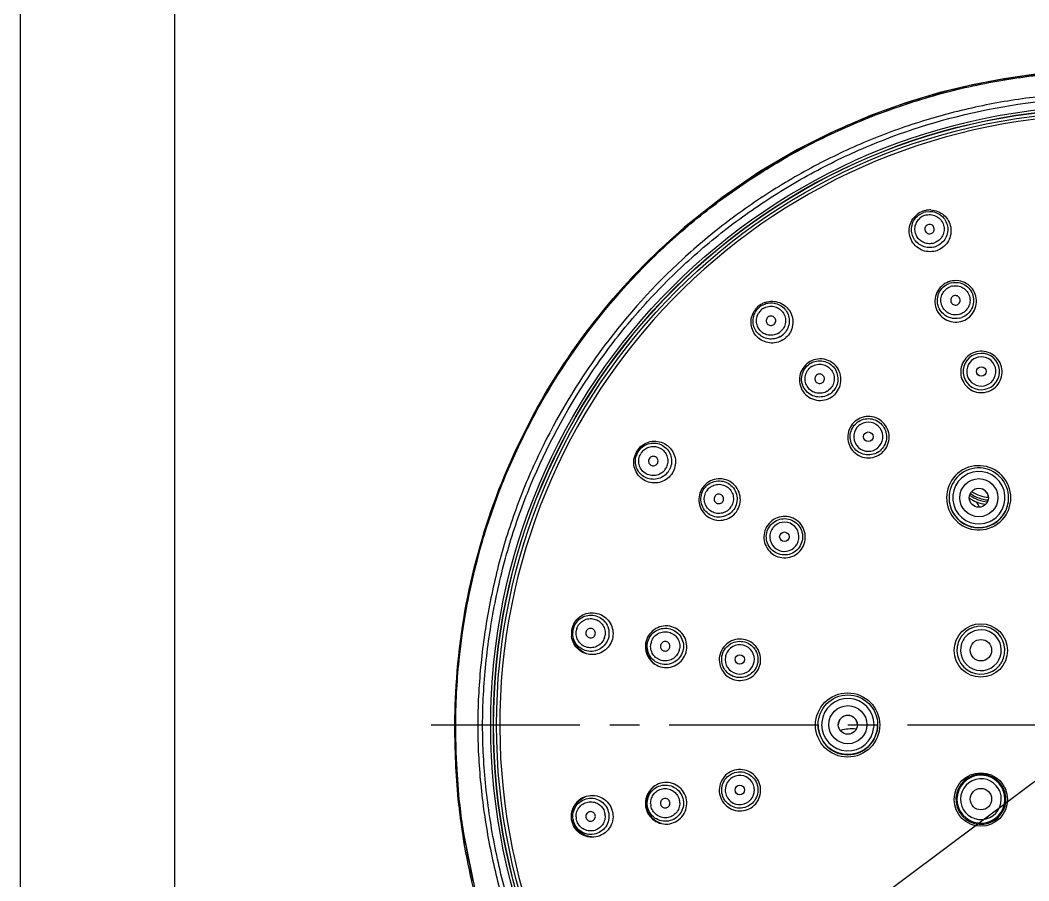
# Model space of a CAD drawing. Header units: millimetres. Extents: x 1664 to 1961, y 530 to 950.
# Drawn here: x 1663.6 to 1748.3, y 771.9 to 844.1 of the extents above; entities that cross this region are included whole.
import ezdxf

# ---------------------------------------------------------------- set-up
doc = ezdxf.new("R2010")
doc.units = ezdxf.units.MM
doc.header["$LTSCALE"] = 10
doc.header["$MEASUREMENT"] = 0
doc.linetypes.add('CENTER', pattern=[2, 1.25, -0.25, 0.25, -0.25])
doc.layers.get('0').update_dxf_attribs({"color": 2, "linetype": 'CONTINUOUS'})
for name, color, linetype in [('1', 1, 'CENTER'), ('D', 2, 'CONTINUOUS'), ('TXT', 4, 'CONTINUOUS')]:
    doc.layers.add(name, color=color, linetype=linetype)

# ---------------------------------------------------------------- blocks, each defined once
blk = doc.blocks.new('BORDER')
blk.add_line((1, 1), (0, 1))

msp = doc.modelspace()

# ---------------------------------------------------------------- linework, layer by layer
at = {"color": 7, "linetype": 'Continuous'}
for p, q in [((1739.014, 827.725), (1738.947, 827.673)), ((1739.014, 827.725), (1739.429, 827.954)), ((1739.639, 828.014), (1739.954, 828.046)), ((1739.954, 828.046), (1740.04, 828.046)), ((1725.393, 819.71), (1725.665, 820.007)), ((1725.841, 820.135), (1726.11, 820.267)), ((1726.11, 820.267), (1726.183, 820.295)), ((1725.393, 819.71), (1725.348, 819.646)), ((1715.448, 807.832), (1715.733, 808.189)), ((1715.733, 808.189), (1715.779, 808.232)), ((1715.324, 807.557), (1715.303, 807.497)), ((1715.324, 807.557), (1715.448, 807.832)), ((1741.582, 804.002), (1741.582, 804.009)), ((1746.582, 804.002), (1746.582, 804.009)), ((1709.993, 792.749), (1710.012, 792.896)), ((1710.012, 792.896), (1710.103, 793.212)), ((1710.103, 793.212), (1710.118, 793.248)), ((1709.993, 792.749), (1709.99, 792.71)), ((1730.582, 784.956), (1730.582, 784.95)), ((1735.582, 784.956), (1735.582, 784.95)), ((1700.081, 783.895), (1700.08, 783.843)), ((1700.081, 783.895), (1700.082, 783.843)), ((1700.082, 783.843), (1700.082, 783.803)), ((1700.082, 783.803), (1700.082, 783.76)), ((1700.167, 783.804), (1700.167, 783.845))]:
    msp.add_line(p, q, dxfattribs=at)
for points in [[(1755.082, 839.912), (1753.414, 839.883), (1751.096, 839.762), (1748.683, 839.53), (1746.17, 839.174), (1743.546, 838.676), (1740.805, 838.014), (1737.949, 837.158), (1734.993, 836.09), (1731.954, 834.789), (1728.851, 833.228), (1725.703, 831.379), (1722.532, 829.218), (1719.379, 826.72), (1716.294, 823.873), (1713.328, 820.676), (1710.527, 817.126), (1707.949, 813.218), (1705.64, 808.962), (1703.658, 804.371), (1702.057, 799.465), (1700.897, 794.273), (1700.233, 788.834), (1700.08, 783.843)], [(1700.081, 783.803), (1700.494, 777.33), (1702.14, 769.216), (1705.143, 761.118), (1709.468, 753.474), (1715.032, 746.558), (1721.299, 740.941)]]:
    msp.add_lwpolyline(points, dxfattribs=at)
for centre, radius in [((1755.082, 784.933), 51.988), ((1755.082, 784.933), 51.769), ((1755.082, 784.933), 51.748), ((1755.082, 784.933), 51.5), ((1744.29, 814.607), 0.4), ((1734.799, 809.128), 0.4), ((1744.082, 804.01), 1.6), ((1744.082, 804.006), 0.8), ((1727.755, 800.733), 0.4), ((1744.248, 791.187), 2.241), ((1744.257, 791.21), 0.9), ((1724.007, 790.436), 0.4), ((1733.062, 784.933), 2.698), ((1733.082, 784.957), 2.5), ((1733.082, 784.958), 1.6), ((1733.082, 784.954), 0.8), ((1744.248, 778.678), 2.241), ((1724.007, 779.477), 0.4), ((1744.257, 778.71), 0.9)]:
    msp.add_circle(centre, radius, dxfattribs=at)
for centre, radius, start, end in [((1755.082, 784.933), 51.229, 90, 267.5844), ((1739.98, 826.41), 1.748, 127.90818, 129.762), ((1739.996, 826.387), 1.775, 110.06243, 127.8613), ((1739.948, 826.534), 1.24, 110.07498, 129.0483), ((1739.989, 826.399), 1.762, 102.17766, 109.97999), ((1739.953, 826.514), 1.532, 101.84919, 109.99471), ((1739.944, 826.541), 1.232, 101.84919, 109.99471), ((1739.991, 826.39), 1.772, 92.11904, 102.19427), ((1739.99, 826.414), 1.747, 90.72925, 92.09348), ((1739.99, 826.407), 1.754, 87.95526, 90.72831), ((1739.937, 826.563), 1.232, 281.84919, 289.99471), ((1739.944, 826.542), 1.532, 281.84919, 289.99471), ((1739.95, 826.525), 1.514, 290.001, 291.82273), ((1739.988, 826.402), 1.744, 290.00157, 292.00083), ((1742.122, 820.558), 1.528, 101.8327, 109.99459), ((1742.117, 820.574), 1.229, 101.8327, 109.99459), ((1726.725, 818.729), 1.773, 130.04558, 143.38516), ((1726.702, 818.754), 1.739, 129.09822, 129.99967), ((1726.719, 818.734), 1.765, 122.00951, 129.08361), ((1726.649, 818.833), 1.532, 121.84846, 129.99452), ((1726.723, 818.728), 1.772, 112.30337, 122.02326), ((1726.632, 818.855), 1.232, 121.84846, 129.99452), ((1726.712, 818.752), 1.746, 111.1151, 112.28004), ((1726.714, 818.746), 1.752, 108.60801, 111.11422), ((1726.708, 818.741), 1.752, 145.88785, 147.90614), ((1726.719, 818.734), 1.765, 143.38378, 145.88749), ((1726.623, 818.861), 1.221, 146.77672, 149.10526), ((1726.638, 818.851), 1.239, 130.06615, 146.75556), ((1742.114, 820.585), 1.229, 281.8327, 289.99459), ((1742.118, 820.571), 1.528, 281.8327, 289.99459), ((1726.618, 818.874), 1.232, 301.84846, 309.99452), ((1726.641, 818.841), 1.514, 299.94969, 301.84187), ((1726.632, 818.856), 1.532, 301.84846, 309.99452), ((1726.643, 818.842), 1.514, 310.00088, 311.83636), ((1726.703, 818.755), 1.764, 301.46578, 309.977), ((1726.715, 818.739), 1.744, 310.00182, 312.15737), ((1744.291, 814.601), 1.524, 109.98784, 281.83673), ((1744.29, 814.607), 1.225, 109.99007, 281.8345), ((1744.292, 814.598), 1.526, 101.82947, 109.99454), ((1744.29, 814.605), 1.227, 101.82947, 109.99454), ((1744.292, 814.601), 1.524, 289.98785, 101.83673), ((1744.29, 814.607), 1.225, 289.99008, 101.83449), ((1730.726, 813.978), 1.528, 121.83218, 129.99442), ((1730.716, 813.992), 1.229, 121.83218, 129.99442), ((1744.289, 814.609), 1.227, 281.82947, 289.99454), ((1744.291, 814.604), 1.526, 281.82947, 289.99454), ((1730.709, 814.001), 1.229, 301.83218, 309.99442), ((1730.718, 813.989), 1.528, 301.83218, 309.99442), ((1734.799, 809.128), 1.225, 129.99304, 301.83528), ((1734.804, 809.12), 1.526, 121.82916, 129.99439), ((1734.801, 809.126), 1.227, 121.82916, 129.99439), ((1734.8, 809.128), 1.225, 309.99306, 121.83526), ((1716.877, 806.988), 1.776, 132.13874, 148.91077), ((1734.798, 809.13), 1.227, 301.82916, 309.99439), ((1716.867, 806.995), 1.763, 162.02175, 167.89717), ((1716.88, 806.991), 1.777, 159.97016, 162.02787), ((1716.871, 806.995), 1.767, 150.02982, 159.98136), ((1716.847, 807.008), 1.739, 148.95622, 149.99956), ((1716.752, 807.08), 1.232, 141.84752, 149.99454), ((1716.75, 807.081), 1.23, 132.62677, 141.8138), ((1734.801, 809.125), 1.526, 301.82916, 309.99439), ((1716.733, 807.093), 1.232, 321.84752, 329.99454), ((1744.072, 804.003), 2.698, 120.00165, 294.75902), ((1744.069, 804.007), 2.693, 114.21722, 119.99011), ((1744.072, 804.003), 2.698, 300.77645, 114.23733), ((1744.082, 804.009), 2.5, 300.00044, 114.63863), ((1716.752, 807.081), 1.53, 321.58211, 329.97689), ((1716.866, 806.997), 1.74, 328.71105, 329.99933), ((1716.863, 806.999), 1.745, 330.002, 332.26508), ((1744.082, 804.009), 2.5, 120.00044, 294.63863), ((1744.082, 804.01), 2.2, 120.00039, 294.6391), ((1744.083, 804.008), 2.501, 114.63997, 119.99818), ((1744.083, 804.009), 2.201, 114.63997, 119.99818), ((1744.082, 804.01), 2.2, 300.0004, 114.6391), ((1722.253, 803.907), 1.229, 141.8316, 149.99445), ((1744.082, 803.995), 0.8, 0.81447, 119.99933), ((1744.082, 803.985), 2.5, 179.48319, 0.56507), ((1745.061, 806.741), 3.075, 235.41795, 265.63248), ((1745.061, 806.741), 2.925, 234.7656, 265.89556), ((1745.061, 806.741), 2.7, 234.79272, 266.34415), ((1722.245, 803.913), 1.229, 321.8316, 329.99445), ((1740.941, 801.786), 3.491, 24.28737, 32.39434), ((1745.061, 806.741), 3.3, 249.18358, 263.20656), ((1744.081, 804.011), 2.201, 294.63997, 299.99818), ((1727.755, 800.733), 1.225, 149.99608, 321.83484), ((1727.757, 800.732), 1.227, 141.82895, 149.99443), ((1727.755, 800.733), 1.225, 329.99607, 141.83485), ((1744.081, 804.01), 2.501, 294.63997, 299.99818), ((1744.075, 803.998), 2.693, 294.74238, 299.99225), ((1744.085, 803.981), 2.673, 300.0002, 300.78254), ((1727.754, 800.734), 1.227, 321.82895, 329.99443), ((1711.617, 792.597), 1.754, 170.00878, 174.9163), ((1711.603, 792.599), 1.74, 168.8604, 169.99947), ((1711.635, 792.592), 1.773, 158.13959, 168.8335), ((1711.636, 792.592), 1.773, 156.86945, 158.14381), ((1711.624, 792.597), 1.76, 152.10096, 156.87427), ((1711.494, 792.636), 1.231, 161.84649, 169.99473), ((1744.257, 791.208), 2.012, 330.00081, 140.71234), ((1744.257, 791.21), 1.713, 330.00108, 140.71207), ((1711.637, 792.595), 1.774, 176.18643, 187.87649), ((1711.633, 792.595), 1.77, 174.91009, 176.18718), ((1711.473, 792.642), 1.231, 341.84649, 349.99473), ((1744.257, 791.208), 2.012, 150.00081, 320.71234), ((1744.259, 791.207), 2.016, 140.71957, 149.99203), ((1744.257, 791.21), 1.713, 150.00115, 320.712), ((1744.259, 791.208), 1.716, 140.71957, 149.99203), ((1717.906, 791.491), 1.771, 169.96523, 233.54128), ((1717.894, 791.494), 1.758, 168.4062, 169.99893), ((1717.75, 791.536), 1.228, 161.83105, 169.99465), ((1717.741, 791.539), 1.228, 341.83105, 349.99465), ((1724.007, 790.436), 1.225, 349.99865, 161.83342), ((1724.007, 790.435), 1.225, 169.99865, 341.83342), ((1724.009, 790.435), 1.227, 161.82887, 169.99464), ((1744.254, 791.212), 1.716, 320.71957, 329.99203), ((1724.005, 790.436), 1.227, 341.82887, 349.99464), ((1744.254, 791.21), 2.016, 320.71957, 329.99203), ((1733.082, 784.958), 2.2, 0.00119, 174.6377), ((1733.083, 784.958), 2.201, 174.6402, 179.99853), ((1733.082, 784.942), 0.8, 0.80596, 179.19385), ((1733.082, 784.95), 2.5, 180.00114, 359.99886), ((1733.082, 784.933), 2.5, 180, 0), ((1733.082, 784.958), 2.2, 180.00119, 354.6377), ((1733.416, 781.113), 3.491, 84.07725, 105.8133), ((1733.081, 784.958), 2.201, 354.6402, 359.99853), ((1724.007, 779.477), 1.225, 10.00035, 181.83143), ((1744.257, 778.698), 2.1, 121.13072, 209.46828), ((1744.257, 778.709), 2.012, 30.00028, 200.71142), ((1744.257, 778.71), 1.713, 30.00055, 200.71115), ((1744.253, 778.704), 2.093, 119.24335, 121.13446), ((1744.257, 778.698), 2.1, 30.57555, 119.24493), ((1717.908, 778.383), 1.773, 128.45297, 190.02299), ((1724.009, 779.477), 1.227, 181.82888, 189.99492), ((1724.007, 779.477), 1.225, 190.0004, 1.83138), ((1724.005, 779.477), 1.227, 1.82888, 9.99492), ((1744.257, 778.709), 2.012, 210.00028, 20.71142), ((1744.257, 778.71), 1.713, 210.0006, 20.71111), ((1744.257, 778.698), 2.1, 300.64349, 28.71448), ((1744.254, 778.709), 1.716, 20.72025, 29.99274), ((1744.254, 778.707), 2.016, 20.72025, 29.99274), ((1744.27, 778.706), 2.085, 30.00045, 30.57879), ((1744.268, 778.704), 2.087, 28.70677, 29.99987), ((1717.741, 778.37), 1.228, 1.83054, 9.99492), ((1717.894, 778.38), 1.759, 190.00137, 191.85157), ((1717.906, 778.381), 1.771, 191.80003, 253.72698), ((1717.75, 778.371), 1.228, 181.83054, 189.99492), ((1744.26, 778.71), 2.016, 200.72025, 209.99274), ((1744.243, 778.69), 2.084, 209.46503, 210.00027), ((1744.245, 778.691), 2.087, 210.0008, 211.24422), ((1744.257, 778.698), 2.1, 211.237, 298.91753), ((1744.259, 778.711), 1.716, 200.72025, 209.99274), ((1758.851, 784.774), 58.822, 187.08036, 187.51225), ((1755.39, 784.258), 55.324, 187.45134, 195.50905), ((1711.746, 777.293), 1.761, 190.00124, 191.74881), ((1711.494, 777.265), 1.231, 181.84546, 189.995), ((1711.473, 777.263), 1.231, 1.84546, 9.995), ((1744.26, 778.692), 2.093, 298.9146, 300.6458), ((1756.838, 784.631), 56.693, 189.91115, 193.02477)]:
    msp.add_arc(centre, radius, start, end, dxfattribs=at)
for points, start_tangent, end_tangent in [([(1700.167, 783.845), (1700.186, 786.572), (1700.342, 789.295), (1701.059, 794.701), (1702.304, 800.01), (1704.063, 805.171), (1706.336, 810.126), (1709.08, 814.838), (1715.899, 823.329), (1719.905, 827.027), (1724.264, 830.301), (1728.921, 833.136), (1733.835, 835.498), (1738.961, 837.361), (1744.243, 838.718), (1749.635, 839.539), (1755.082, 839.817)], (-0.014307, 0.999898), (0.999999, -0.001314)), ([(1700.198, 788.236), (1701.711, 798.124), (1705, 807.574), (1709.939, 816.278), (1716.376, 823.937), (1724.09, 830.304), (1732.83, 835.171), (1737.495, 836.993), (1742.307, 838.385), (1747.227, 839.323), (1752.215, 839.826)], (0.061892, 0.998083), (0.998143, 0.060917)), ([(1755.082, 838.008), (1750.166, 837.78), (1745.293, 837.091), (1740.505, 835.956), (1735.84, 834.39), (1731.343, 832.39), (1727.053, 829.98), (1722.998, 827.192), (1719.22, 824.038), (1712.626, 816.746), (1707.487, 808.364), (1705.511, 803.857), (1703.97, 799.184), (1702.879, 794.386), (1702.219, 789.509), (1702.005, 784.594), (1702.28, 779.681), (1703.003, 774.814), (1704.159, 770.031), (1705.756, 765.377), (1707.784, 760.893), (1710.212, 756.613), (1713.027, 752.577), (1716.206, 748.821), (1719.718, 745.374), (1723.536, 742.27), (1727.62, 739.525), (1729.752, 738.297), (1731.942, 737.173), (1734.181, 736.152), (1736.463, 735.229), (1738.784, 734.411), (1741.143, 733.712), (1745.95, 732.655)], (-0.999985, 0.005387), (0.985224, -0.171268)), ([(1755.082, 732.153), (1752.498, 732.2), (1749.92, 732.382), (1747.358, 732.715), (1744.813, 733.166), (1739.803, 734.429), (1734.961, 736.233), (1730.298, 738.459), (1725.876, 741.133), (1721.723, 744.209), (1717.89, 747.676), (1714.416, 751.502), (1711.334, 755.651), (1708.679, 760.085), (1706.462, 764.754), (1704.718, 769.619), (1703.465, 774.633), (1702.69, 779.743), (1702.415, 784.903), (1702.689, 790.064), (1703.454, 795.175), (1704.701, 800.191), (1706.447, 805.055), (1711.318, 814.158), (1714.391, 818.314), (1717.858, 822.146), (1721.684, 825.621), (1725.836, 828.698), (1730.267, 831.359), (1734.933, 833.581), (1755.082, 837.612)], (-1, -0.000134), (1, -0.000163)), ([(1740.585, 824.764), (1739.983, 824.657), (1739.382, 824.763), (1738.854, 825.067), (1738.462, 825.534), (1738.255, 826.106), (1738.257, 826.715), (1738.468, 827.287), (1738.862, 827.753)], (-0.939693, -0.34202), (0.768714, 0.639593)), ([(1740.258, 825.043), (1739.75, 825.023), (1739.263, 825.171), (1738.853, 825.47), (1738.566, 825.888), (1738.432, 826.378), (1738.469, 826.884), (1738.67, 827.35), (1739.014, 827.725)], (-0.97871, -0.205246), (0.790038, 0.613058)), ([(1739.691, 827.746), (1740.148, 827.755), (1740.575, 827.597), (1740.914, 827.294), (1741.118, 826.888), (1741.159, 826.435), (1741.03, 825.999), (1740.75, 825.639), (1740.358, 825.406)], (0.97871, 0.205246), (-0.939694, -0.342016)), ([(1739.954, 828.046), (1740.469, 827.956), (1740.922, 827.698), (1741.261, 827.302), (1741.445, 826.815), (1741.453, 826.295), (1741.284, 825.802), (1740.958, 825.394), (1740.513, 825.12)], (1, -0.000944), (-0.928346, -0.371718)), ([(1740.052, 828.16), (1740.634, 828.039), (1741.142, 827.731), (1741.517, 827.272), (1741.716, 826.714), (1741.718, 826.121), (1741.52, 825.561), (1741.148, 825.098), (1740.641, 824.786)], (0.999364, -0.035665), (-0.927188, -0.374597)), ([(1740.19, 825.358), (1739.784, 825.341), (1739.396, 825.458), (1739.067, 825.694), (1738.835, 826.025), (1738.723, 826.414), (1738.746, 826.818), (1738.9, 827.192), (1739.168, 827.497)], (-0.97871, -0.205246), (0.775992, 0.630742)), ([(1739.804, 826.926), (1739.671, 826.846), (1739.578, 826.72), (1739.541, 826.569), (1739.565, 826.415), (1739.645, 826.283), (1739.771, 826.191), (1739.922, 826.154), (1740.077, 826.178)], (-0.939694, -0.342016), (0.939694, 0.342016)), ([(1740.077, 826.178), (1740.21, 826.259), (1740.303, 826.384), (1740.34, 826.535), (1740.316, 826.689), (1740.235, 826.822), (1740.11, 826.913), (1739.958, 826.95), (1739.804, 826.926)], (0.939694, 0.342016), (-0.939694, -0.342016)), ([(1741.545, 822.125), (1740.963, 821.772), (1740.56, 821.224), (1740.398, 820.564), (1740.501, 819.892), (1740.853, 819.312), (1741.402, 818.91), (1742.063, 818.749), (1742.736, 818.853)], (-0.939693, -0.34202), (0.939693, 0.34202)), ([(1742.431, 819.075), (1741.864, 819.064), (1741.332, 819.262), (1740.909, 819.64), (1740.655, 820.147), (1740.604, 820.712), (1740.763, 821.256), (1741.111, 821.704), (1741.6, 821.994)], (-0.978769, -0.204965), (0.939694, 0.342016)), ([(1742.365, 819.382), (1741.909, 819.374), (1741.481, 819.532), (1741.142, 819.836), (1740.937, 820.244), (1740.896, 820.698), (1741.025, 821.135), (1741.304, 821.496), (1741.697, 821.729)], (-0.978769, -0.204965), (0.939694, 0.342016)), ([(1742.736, 818.853), (1743.318, 819.206), (1743.721, 819.754), (1743.883, 820.414), (1743.781, 821.086), (1743.428, 821.667), (1742.879, 822.068), (1742.218, 822.229), (1741.545, 822.125)], (0.939693, 0.34202), (-0.939693, -0.34202)), ([(1741.809, 822.054), (1742.377, 822.065), (1742.909, 821.867), (1743.331, 821.489), (1743.586, 820.982), (1743.637, 820.418), (1743.477, 819.873), (1743.129, 819.425), (1742.641, 819.135)], (0.978769, 0.204965), (-0.939694, -0.342016)), ([(1741.865, 821.777), (1742.321, 821.786), (1742.749, 821.627), (1743.089, 821.323), (1743.293, 820.915), (1743.334, 820.462), (1743.206, 820.024), (1742.926, 819.664), (1742.534, 819.43)], (0.978769, 0.204965), (-0.939694, -0.342016)), ([(1741.979, 820.955), (1741.845, 820.874), (1741.753, 820.748), (1741.716, 820.597), (1741.739, 820.443), (1741.82, 820.31), (1741.946, 820.218), (1742.098, 820.181), (1742.252, 820.204)], (-0.939694, -0.342016), (0.939694, 0.342016)), ([(1742.252, 820.204), (1742.385, 820.285), (1742.478, 820.411), (1742.515, 820.562), (1742.491, 820.716), (1742.41, 820.849), (1742.284, 820.942), (1742.133, 820.979), (1741.979, 820.955)], (0.939694, 0.342016), (-0.939694, -0.342016)), ([(1725.982, 819.902), (1726.408, 820.066), (1726.864, 820.064), (1727.286, 819.895), (1727.617, 819.583), (1727.81, 819.172), (1727.839, 818.717), (1727.699, 818.284), (1727.41, 817.93)], (0.849495, 0.527597), (-0.766049, -0.642782)), ([(1726.11, 820.267), (1726.626, 820.365), (1727.143, 820.282), (1727.6, 820.028), (1727.944, 819.634), (1728.133, 819.147), (1728.145, 818.623), (1727.978, 818.126), (1727.653, 817.714)], (0.936064, 0.35183), (-0.745066, -0.66699)), ([(1726.155, 820.406), (1726.744, 820.498), (1727.329, 820.388), (1727.843, 820.088), (1728.226, 819.633), (1728.435, 819.076), (1728.444, 818.481), (1728.254, 817.916), (1727.885, 817.446)], (0.94772, 0.319104), (-0.741323, -0.671148)), ([(1727.623, 817.25), (1727.08, 817.032), (1726.496, 817.004), (1725.936, 817.169), (1725.461, 817.509), (1725.126, 817.986), (1724.966, 818.548), (1725, 819.131), (1725.224, 819.672)], (-0.85285, -0.522156), (0.531287, 0.847192)), ([(1727.397, 817.529), (1726.917, 817.351), (1726.406, 817.342), (1725.921, 817.502), (1725.518, 817.814), (1725.241, 818.242), (1725.122, 818.739), (1725.175, 819.247), (1725.393, 819.71)], (-0.866453, -0.499258), (0.571925, 0.820306)), ([(1727.268, 817.828), (1726.892, 817.673), (1726.488, 817.65), (1726.098, 817.76), (1725.766, 817.991), (1725.529, 818.318), (1725.412, 818.706), (1725.428, 819.11), (1725.576, 819.488)], (-0.849495, -0.527597), (0.513433, 0.85813)), ([(1726.369, 819.17), (1726.271, 819.048), (1726.227, 818.898), (1726.244, 818.744), (1726.319, 818.608), (1726.44, 818.51), (1726.589, 818.467), (1726.744, 818.484), (1726.881, 818.56)], (-0.766049, -0.642782), (0.766049, 0.642782)), ([(1726.881, 818.56), (1726.979, 818.681), (1727.023, 818.831), (1727.006, 818.985), (1726.931, 819.122), (1726.81, 819.219), (1726.661, 819.262), (1726.506, 819.245), (1726.369, 819.17)], (0.766049, 0.642782), (-0.766049, -0.642782)), ([(1731.879, 812.585), (1732.305, 813.116), (1732.496, 813.769), (1732.423, 814.444), (1732.097, 815.04), (1731.567, 815.465), (1730.914, 815.655), (1730.238, 815.58), (1729.641, 815.252)], (0.766044, 0.642788), (-0.766044, -0.642788)), ([(1743.701, 816.202), (1743.12, 815.85), (1742.719, 815.303), (1742.558, 814.644), (1742.661, 813.974), (1743.012, 813.395), (1743.559, 812.994), (1744.219, 812.832), (1744.89, 812.936)], (-0.939693, -0.34202), (0.939693, 0.34202)), ([(1744.89, 812.936), (1745.47, 813.288), (1745.871, 813.835), (1746.033, 814.494), (1745.93, 815.164), (1745.578, 815.743), (1745.031, 816.144), (1744.372, 816.306), (1743.701, 816.202)], (0.939693, 0.34202), (-0.939693, -0.34202)), ([(1729.641, 815.252), (1729.214, 814.721), (1729.023, 814.068), (1729.097, 813.392), (1729.423, 812.797), (1729.953, 812.372), (1730.606, 812.182), (1731.282, 812.257), (1731.879, 812.585)], (-0.766044, -0.642788), (0.766044, 0.642788)), ([(1731.524, 812.691), (1730.994, 812.486), (1730.426, 812.49), (1729.9, 812.701), (1729.487, 813.09), (1729.246, 813.603), (1729.21, 814.169), (1729.384, 814.71), (1729.743, 815.149)], (-0.849644, -0.527356), (0.766049, 0.642782)), ([(1731.357, 812.957), (1730.931, 812.792), (1730.475, 812.795), (1730.052, 812.965), (1729.72, 813.278), (1729.526, 813.69), (1729.497, 814.145), (1729.637, 814.58), (1729.926, 814.933)], (-0.849644, -0.527356), (0.766049, 0.642782)), ([(1729.92, 815.277), (1730.449, 815.481), (1731.017, 815.478), (1731.543, 815.267), (1731.956, 814.878), (1732.197, 814.364), (1732.233, 813.798), (1732.059, 813.258), (1731.7, 812.818)], (0.849644, 0.527356), (-0.766049, -0.642782)), ([(1730.068, 815.036), (1730.494, 815.2), (1730.95, 815.197), (1731.373, 815.028), (1731.705, 814.715), (1731.898, 814.302), (1731.927, 813.847), (1731.788, 813.413), (1731.499, 813.059)], (0.849644, 0.527356), (-0.766049, -0.642782)), ([(1730.456, 814.302), (1730.358, 814.18), (1730.314, 814.031), (1730.331, 813.876), (1730.406, 813.739), (1730.528, 813.642), (1730.677, 813.598), (1730.832, 813.615), (1730.969, 813.69)], (-0.766049, -0.642782), (0.766049, 0.642782)), ([(1730.969, 813.69), (1731.067, 813.812), (1731.111, 813.962), (1731.094, 814.117), (1731.019, 814.253), (1730.897, 814.351), (1730.748, 814.394), (1730.592, 814.377), (1730.456, 814.302)], (0.766049, 0.642782), (-0.766049, -0.642782)), ([(1735.927, 807.761), (1736.352, 808.291), (1736.542, 808.942), (1736.468, 809.616), (1736.142, 810.21), (1735.614, 810.635), (1734.962, 810.824), (1734.288, 810.751), (1733.692, 810.424)], (0.766044, 0.642788), (-0.766044, -0.642788)), ([(1733.999, 810.417), (1734.529, 810.622), (1735.097, 810.618), (1735.624, 810.406), (1736.037, 810.017), (1736.278, 809.503), (1736.315, 808.936), (1736.141, 808.395), (1735.782, 807.956)], (0.849672, 0.527311), (-0.766049, -0.642782)), ([(1733.692, 810.424), (1733.267, 809.894), (1733.077, 809.243), (1733.151, 808.569), (1733.477, 807.974), (1734.006, 807.55), (1734.657, 807.36), (1735.331, 807.434), (1735.927, 807.761)], (-0.766044, -0.642788), (0.766044, 0.642788)), ([(1735.606, 807.828), (1735.076, 807.624), (1734.508, 807.628), (1733.981, 807.839), (1733.568, 808.229), (1733.327, 808.743), (1733.29, 809.309), (1733.464, 809.85), (1733.823, 810.29)], (-0.849672, -0.527311), (0.766049, 0.642782)), ([(1715.686, 808.305), (1716.202, 808.628), (1716.796, 808.756), (1717.398, 808.674), (1717.935, 808.39), (1718.342, 807.939), (1718.571, 807.375), (1718.593, 806.767), (1718.407, 806.187)], (0.742048, 0.670347), (-0.465409, -0.885096)), ([(1715.733, 808.189), (1716.186, 808.479), (1716.71, 808.594), (1717.242, 808.52), (1717.713, 808.265), (1718.066, 807.861), (1718.256, 807.359), (1718.26, 806.821), (1718.078, 806.315)], (0.733042, 0.680184), (-0.500005, -0.866022)), ([(1715.917, 807.986), (1716.282, 808.218), (1716.703, 808.31), (1717.13, 808.249), (1717.508, 808.043), (1717.791, 807.718), (1717.943, 807.315), (1717.946, 806.884), (1717.799, 806.477)], (0.735619, 0.677396), (-0.500005, -0.866022)), ([(1718.354, 806.093), (1717.949, 805.632), (1717.412, 805.338), (1716.807, 805.247), (1716.208, 805.369), (1715.688, 805.69), (1715.311, 806.171), (1715.121, 806.753), (1715.143, 807.365)], (-0.519345, -0.854565), (0.20949, 0.977811)), ([(1717.952, 806.13), (1717.555, 805.778), (1717.064, 805.582), (1716.535, 805.568), (1716.035, 805.735), (1715.622, 806.064), (1715.347, 806.515), (1715.244, 807.033), (1715.324, 807.557)], (-0.621236, -0.783624), (0.320506, 0.947247)), ([(1717.701, 806.332), (1717.357, 806.032), (1716.928, 805.878), (1716.473, 805.892), (1716.056, 806.072), (1715.733, 806.393), (1715.551, 806.81), (1715.534, 807.266), (1715.685, 807.696)], (-0.617828, -0.786313), (0.500005, 0.866022)), ([(1716.397, 807.286), (1716.347, 807.138), (1716.357, 806.982), (1716.425, 806.843), (1716.542, 806.74), (1716.689, 806.691), (1716.845, 806.701), (1716.984, 806.77), (1717.087, 806.888)], (-0.500005, -0.866022), (0.500005, 0.866022)), ([(1717.087, 806.888), (1717.137, 807.035), (1717.128, 807.191), (1717.059, 807.331), (1716.942, 807.433), (1716.795, 807.483), (1716.64, 807.472), (1716.5, 807.403), (1716.397, 807.286)], (0.500005, 0.866022), (-0.500005, -0.866022)), ([(1723.821, 802.981), (1724.04, 803.626), (1723.996, 804.305), (1723.696, 804.915), (1723.186, 805.363), (1722.542, 805.581), (1721.864, 805.536), (1721.254, 805.235), (1720.805, 804.722)], (0.5, 0.866025), (-0.5, -0.866025)), ([(1720.805, 804.722), (1720.586, 804.078), (1720.63, 803.399), (1720.93, 802.789), (1721.441, 802.34), (1722.084, 802.123), (1722.762, 802.168), (1723.372, 802.469), (1723.821, 802.981)], (-0.5, -0.866025), (0.5, 0.866025)), ([(1723.579, 803.141), (1723.187, 802.694), (1722.654, 802.43), (1722.062, 802.391), (1721.499, 802.582), (1721.053, 802.973), (1720.791, 803.506), (1720.752, 804.099), (1720.943, 804.662)], (-0.500005, -0.866022), (0.500005, 0.866022)), ([(1720.943, 804.662), (1721.335, 805.109), (1721.868, 805.372), (1722.461, 805.412), (1723.023, 805.221), (1723.47, 804.83), (1723.732, 804.297), (1723.771, 803.704), (1723.579, 803.141)], (0.500005, 0.866022), (-0.500005, -0.866022)), ([(1721.287, 804.666), (1721.631, 804.966), (1722.061, 805.12), (1722.517, 805.105), (1722.935, 804.925), (1723.259, 804.603), (1723.442, 804.185), (1723.459, 803.73), (1723.308, 803.299)], (0.618046, 0.786142), (-0.500005, -0.866022)), ([(1723.21, 803.154), (1722.866, 802.854), (1722.437, 802.7), (1721.981, 802.715), (1721.562, 802.895), (1721.239, 803.217), (1721.056, 803.635), (1721.039, 804.09), (1721.189, 804.521)], (-0.618046, -0.786142), (0.500005, 0.866022)), ([(1721.903, 804.11), (1721.853, 803.962), (1721.863, 803.806), (1721.932, 803.666), (1722.049, 803.564), (1722.196, 803.514), (1722.352, 803.524), (1722.492, 803.593), (1722.595, 803.71)], (-0.500005, -0.866022), (0.500005, 0.866022)), ([(1722.595, 803.71), (1722.645, 803.858), (1722.635, 804.014), (1722.566, 804.154), (1722.449, 804.256), (1722.301, 804.306), (1722.146, 804.296), (1722.006, 804.227), (1721.903, 804.11)], (0.500005, 0.866022), (-0.500005, -0.866022)), ([(1743.284, 803.979), (1743.556, 803.811)], (0.82733, -0.561716), (0.87649, -0.48142)), ([(1743.556, 803.811), (1743.888, 803.656)], (0.87649, -0.48142), (0.934647, -0.355577)), ([(1729.274, 799.833), (1729.493, 800.476), (1729.448, 801.153), (1729.149, 801.761), (1728.639, 802.208), (1727.997, 802.426), (1727.32, 802.382), (1726.712, 802.082), (1726.264, 801.571)], (0.5, 0.866025), (-0.5, -0.866025)), ([(1726.44, 801.491), (1726.832, 801.938), (1727.365, 802.201), (1727.958, 802.24), (1728.521, 802.049), (1728.968, 801.657), (1729.231, 801.124), (1729.27, 800.531), (1729.079, 799.968)], (0.500005, 0.866022), (-0.500005, -0.866022)), ([(1726.264, 801.571), (1726.045, 800.928), (1726.09, 800.251), (1726.39, 799.642), (1726.899, 799.195), (1727.541, 798.978), (1728.218, 799.022), (1728.827, 799.322), (1729.274, 799.833)], (-0.5, -0.866025), (0.5, 0.866025)), ([(1729.079, 799.968), (1728.687, 799.52), (1728.154, 799.257), (1727.56, 799.218), (1726.998, 799.41), (1726.551, 799.801), (1726.288, 800.335), (1726.249, 800.928), (1726.44, 801.491)], (-0.500005, -0.866022), (0.500005, 0.866022)), ([(1710.068, 793.421), (1710.449, 793.907), (1710.973, 794.232), (1711.577, 794.354), (1712.185, 794.259), (1712.723, 793.959), (1713.124, 793.49), (1713.338, 792.911), (1713.339, 792.293)], (0.468025, 0.883715), (-0.173648, -0.984808)), ([(1710.104, 793.212), (1710.403, 793.678), (1710.849, 794.006), (1711.382, 794.152), (1711.931, 794.097), (1712.425, 793.849), (1712.796, 793.44), (1712.998, 792.925), (1713.002, 792.37)], (0.379701, 0.925109), (-0.173651, -0.984807)), ([(1710.324, 793.02), (1710.544, 793.42), (1710.895, 793.711), (1711.328, 793.853), (1711.782, 793.827), (1712.194, 793.636), (1712.508, 793.306), (1712.68, 792.884), (1712.685, 792.428)], (0.31165, 0.950197), (-0.173651, -0.984807)), ([(1712.643, 792.258), (1712.423, 791.858), (1712.072, 791.567), (1711.639, 791.425), (1711.185, 791.451), (1710.773, 791.642), (1710.459, 791.972), (1710.287, 792.394), (1710.282, 792.85)], (-0.31165, -0.950197), (0.173651, 0.984807)), ([(1711.876, 792.57), (1711.873, 792.726), (1711.81, 792.869), (1711.698, 792.976), (1711.553, 793.033), (1711.398, 793.029), (1711.255, 792.966), (1711.148, 792.853), (1711.091, 792.708)], (0.173651, 0.984807), (-0.173651, -0.984807)), ([(1719.533, 791.201), (1719.518, 791.882), (1719.245, 792.505), (1718.755, 792.975), (1718.122, 793.222), (1717.443, 793.207), (1716.821, 792.933), (1716.35, 792.441), (1716.104, 791.806)], (0.173648, 0.984808), (-0.173648, -0.984808)), ([(1716.261, 791.797), (1716.476, 792.352), (1716.887, 792.781), (1717.431, 793.021), (1718.024, 793.034), (1718.578, 792.819), (1719.007, 792.408), (1719.246, 791.864), (1719.258, 791.27)], (0.173651, 0.984807), (-0.173651, -0.984807)), ([(1713.339, 792.293), (1713.126, 791.713), (1712.727, 791.242), (1712.19, 790.939), (1711.582, 790.841), (1710.978, 790.959), (1710.453, 791.281), (1710.071, 791.765), (1709.88, 792.352)], (-0.173648, -0.984808), (-0.137575, 0.990491)), ([(1711.109, 790.924), (1710.625, 791.208), (1710.255, 791.631), (1710.036, 792.149), (1709.99, 792.71)], (-0.931532, 0.363659), (0.077097, 0.997024)), ([(1713.002, 792.37), (1712.797, 791.832), (1712.407, 791.408), (1711.889, 791.159), (1711.316, 791.122), (1710.77, 791.3), (1710.33, 791.669), (1710.058, 792.176), (1709.993, 792.749)], (-0.173651, -0.984807), (0.076946, 0.997035)), ([(1711.091, 792.708), (1711.094, 792.552), (1711.157, 792.409), (1711.269, 792.302), (1711.414, 792.245), (1711.569, 792.249), (1711.712, 792.312), (1711.819, 792.425), (1711.876, 792.57)], (-0.173651, -0.984807), (0.173651, 0.984807)), ([(1716.583, 791.919), (1716.804, 792.319), (1717.155, 792.61), (1717.589, 792.752), (1718.044, 792.726), (1718.457, 792.534), (1718.772, 792.204), (1718.945, 791.782), (1718.95, 791.325)], (0.311906, 0.950113), (-0.173651, -0.984807)), ([(1718.139, 791.468), (1718.136, 791.624), (1718.073, 791.767), (1717.96, 791.875), (1717.815, 791.931), (1717.659, 791.928), (1717.517, 791.865), (1717.409, 791.752), (1717.352, 791.607)], (0.173651, 0.984807), (-0.173651, -0.984807)), ([(1725.734, 790.108), (1725.72, 790.786), (1725.447, 791.407), (1724.957, 791.877), (1724.325, 792.122), (1723.647, 792.108), (1723.027, 791.834), (1722.557, 791.344), (1722.311, 790.711)], (0.173648, 0.984808), (-0.173648, -0.984808)), ([(1722.511, 790.698), (1722.727, 791.252), (1723.138, 791.681), (1723.682, 791.921), (1724.277, 791.934), (1724.831, 791.719), (1725.26, 791.307), (1725.5, 790.763), (1725.513, 790.169)], (0.173651, 0.984807), (-0.173651, -0.984807)), ([(1716.104, 791.806), (1716.118, 791.125), (1716.392, 790.502), (1716.883, 790.031), (1717.516, 789.785), (1718.195, 789.8), (1718.816, 790.074), (1719.286, 790.566), (1719.533, 791.201)], (-0.173648, -0.984808), (0.173648, 0.984808)), ([(1719.258, 791.27), (1719.043, 790.715), (1718.632, 790.286), (1718.089, 790.046), (1717.495, 790.033), (1716.942, 790.248), (1716.513, 790.659), (1716.274, 791.203), (1716.261, 791.797)], (-0.173651, -0.984807), (0.173651, 0.984807)), ([(1718.908, 791.156), (1718.687, 790.756), (1718.336, 790.465), (1717.903, 790.323), (1717.447, 790.349), (1717.034, 790.541), (1716.719, 790.871), (1716.547, 791.293), (1716.541, 791.75)], (-0.311906, -0.950113), (0.173651, 0.984807)), ([(1717.352, 791.607), (1717.356, 791.451), (1717.418, 791.308), (1717.531, 791.2), (1717.676, 791.144), (1717.832, 791.147), (1717.975, 791.21), (1718.082, 791.323), (1718.139, 791.468)], (-0.173651, -0.984807), (0.173651, 0.984807)), ([(1722.311, 790.711), (1722.326, 790.032), (1722.599, 789.411), (1723.089, 788.942), (1723.721, 788.696), (1724.399, 788.711), (1725.019, 788.984), (1725.488, 789.475), (1725.734, 790.108)], (-0.173648, -0.984808), (0.173648, 0.984808)), ([(1725.513, 790.169), (1725.297, 789.615), (1724.886, 789.185), (1724.342, 788.946), (1723.747, 788.932), (1723.193, 789.148), (1722.764, 789.559), (1722.524, 790.103), (1722.511, 790.698)], (-0.173651, -0.984807), (0.173651, 0.984807)), ([(1700.081, 783.895), (1700.198, 788.236)], (-0.00498, 0.999988), (0.061892, 0.998083)), ([(1700.082, 783.76), (1700.182, 780.636), (1700.478, 777.524)], (0.005376, -0.999986), (0.123266, -0.992374)), ([(1700.992, 774.873), (1700.401, 779.322), (1700.167, 783.804)], (-0.171892, 0.985116), (-0.014937, 0.999888)), ([(1725.734, 779.758), (1725.488, 780.391), (1725.019, 780.881), (1724.399, 781.154), (1723.721, 781.169), (1723.089, 780.924), (1722.599, 780.455), (1722.326, 779.833), (1722.311, 779.154)], (-0.173648, 0.984808), (0.173648, -0.984808)), ([(1722.511, 779.212), (1722.524, 779.806), (1722.764, 780.35), (1723.193, 780.762), (1723.747, 780.977), (1724.342, 780.964), (1724.886, 780.725), (1725.297, 780.295), (1725.513, 779.741)], (-0.173651, 0.984807), (0.173651, -0.984807)), ([(1719.533, 778.665), (1719.286, 779.299), (1718.817, 779.791), (1718.195, 780.066), (1717.516, 780.081), (1716.883, 779.834), (1716.392, 779.364), (1716.118, 778.741), (1716.104, 778.06)], (-0.173648, 0.984808), (0.173648, -0.984808)), ([(1716.261, 778.107), (1716.274, 778.702), (1716.513, 779.246), (1716.942, 779.657), (1717.495, 779.873), (1718.089, 779.86), (1718.632, 779.62), (1719.043, 779.191), (1719.258, 778.637)], (-0.173651, 0.984807), (0.173651, -0.984807)), ([(1716.523, 778.332), (1716.593, 778.783), (1716.824, 779.177), (1717.183, 779.459), (1717.619, 779.589), (1718.074, 779.551), (1718.482, 779.349), (1718.789, 779.011), (1718.95, 778.584)], (-0.031853, 0.999493), (0.173651, -0.984807)), ([(1722.311, 779.154), (1722.557, 778.521), (1723.027, 778.031), (1723.647, 777.758), (1724.325, 777.743), (1724.957, 777.989), (1725.447, 778.458), (1725.72, 779.079), (1725.734, 779.758)], (0.173648, -0.984808), (-0.173648, 0.984808)), ([(1725.513, 779.741), (1725.5, 779.147), (1725.26, 778.602), (1724.831, 778.191), (1724.277, 777.976), (1723.682, 777.989), (1723.138, 778.228), (1722.727, 778.657), (1722.511, 779.212)], (0.173651, -0.984807), (-0.173651, 0.984807)), ([(1709.89, 776.964), (1709.904, 777.65), (1710.179, 778.277), (1710.672, 778.751), (1711.309, 778.999), (1711.992, 778.983), (1712.618, 778.707), (1713.091, 778.211), (1713.339, 777.572)], (-0.173648, 0.984808), (0.173648, -0.984808)), ([(1710.012, 776.987), (1710.008, 777.584), (1710.202, 778.148), (1710.572, 778.615), (1711.075, 778.933)], (-0.173651, 0.984807), (0.923612, 0.383328)), ([(1710.012, 777.002), (1710.024, 777.597), (1710.263, 778.141), (1710.69, 778.552), (1711.242, 778.768), (1711.835, 778.754), (1712.377, 778.515), (1712.787, 778.085), (1713.002, 777.531)], (-0.173651, 0.984807), (0.173651, -0.984807)), ([(1710.264, 777.226), (1710.334, 777.677), (1710.564, 778.07), (1710.921, 778.352), (1711.357, 778.483), (1711.81, 778.444), (1712.218, 778.242), (1712.524, 777.904), (1712.685, 777.477)], (-0.032113, 0.999484), (0.173651, -0.984807)), ([(1716.104, 778.06), (1716.35, 777.425), (1716.821, 776.933), (1717.443, 776.659), (1718.122, 776.644), (1718.755, 776.89), (1719.245, 777.361), (1719.518, 777.984), (1719.533, 778.665)], (0.173648, -0.984808), (-0.173648, 0.984808)), ([(1719.258, 778.637), (1719.246, 778.042), (1719.007, 777.498), (1718.578, 777.087), (1718.024, 776.871), (1717.431, 776.884), (1716.887, 777.123), (1716.476, 777.553), (1716.261, 778.107)], (0.173651, -0.984807), (-0.173651, 0.984807)), ([(1718.968, 778.41), (1718.898, 777.959), (1718.667, 777.565), (1718.309, 777.283), (1717.872, 777.152), (1717.417, 777.191), (1717.009, 777.393), (1716.702, 777.731), (1716.541, 778.158)], (0.031853, -0.999493), (-0.173651, 0.984807)), ([(1718.139, 778.44), (1718.082, 778.586), (1717.975, 778.698), (1717.832, 778.761), (1717.676, 778.765), (1717.531, 778.708), (1717.418, 778.6), (1717.356, 778.457), (1717.352, 778.301)], (-0.173651, 0.984807), (0.173651, -0.984807)), ([(1717.352, 778.301), (1717.409, 778.156), (1717.517, 778.043), (1717.659, 777.98), (1717.815, 777.977), (1717.96, 778.033), (1718.073, 778.141), (1718.136, 778.284), (1718.139, 778.44)], (0.173651, -0.984807), (-0.173651, 0.984807)), ([(1713.339, 777.572), (1713.324, 776.887), (1713.049, 776.26), (1712.556, 775.786), (1711.919, 775.538), (1711.236, 775.553), (1710.611, 775.83), (1710.138, 776.325), (1709.89, 776.964)], (0.173648, -0.984808), (-0.173648, 0.984808)), ([(1713.002, 777.531), (1712.99, 776.937), (1712.751, 776.392), (1712.324, 775.981), (1711.772, 775.766), (1711.179, 775.779), (1710.637, 776.019), (1710.227, 776.448), (1710.012, 777.002)], (0.173651, -0.984807), (-0.173651, 0.984807)), ([(1711.876, 777.333), (1711.819, 777.479), (1711.712, 777.592), (1711.57, 777.654), (1711.414, 777.658), (1711.269, 777.601), (1711.157, 777.494), (1711.094, 777.351), (1711.091, 777.195)], (-0.173651, 0.984807), (0.173651, -0.984807)), ([(1711.715, 775.523), (1711.134, 775.635), (1710.623, 775.932), (1710.238, 776.382), (1710.022, 776.935)], (-0.999767, 0.021601), (-0.203604, 0.979053)), ([(1712.703, 777.302), (1712.633, 776.851), (1712.403, 776.458), (1712.046, 776.176), (1711.61, 776.046), (1711.157, 776.084), (1710.749, 776.286), (1710.443, 776.625), (1710.282, 777.052)], (0.032113, -0.999484), (-0.173651, 0.984807)), ([(1711.091, 777.195), (1711.148, 777.049), (1711.255, 776.936), (1711.397, 776.874), (1711.553, 776.87), (1711.698, 776.927), (1711.81, 777.034), (1711.873, 777.177), (1711.876, 777.333)], (0.173651, -0.984807), (-0.173651, 0.984807))]:
    msp.add_spline(points, degree=3, dxfattribs=dict(at, start_tangent=start_tangent, end_tangent=end_tangent))
at = {"layer": '1'}
msp.add_line((1698.083, 784.933), (1812.081, 784.933), dxfattribs=at)
at = {"layer": 'D'}
msp.add_line((1707.318, 749.258), (1814.416, 829.239), dxfattribs=at)
at = {"layer": 'TXT'}
msp.add_line((1676.581, 544.064), (1676.581, 939.064), dxfattribs=at)

# ---------------------------------------------------------------- block references
at = {"xscale": 420, "yscale": 297, "zscale": 420, "rotation": 90}
msp.add_blockref('BORDER', (1960.581, 530.064), dxfattribs=at)

doc.saveas('drawing.dxf')
